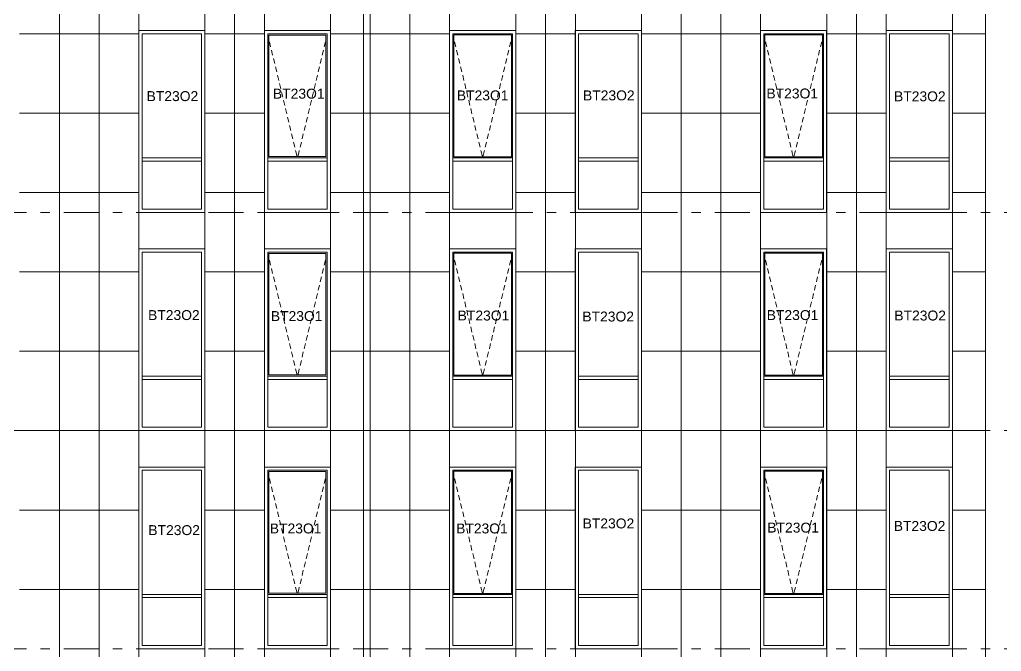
# Model space of a CAD drawing. Header units: millimetres. Extents: x 1499747 to 4230374, y -28481 to 441852.
# Drawn here: x 2713375 to 2728215, y -4519 to 5031 of the extents above; entities that cross this region are included whole.
import ezdxf
from ezdxf.xclip import XClip

# ---------------------------------------------------------------- set-up
doc = ezdxf.new("R2010")
doc.units = ezdxf.units.MM
doc.header["$MEASUREMENT"] = 0
doc.header["$XCLIPFRAME"] = 0
doc.linetypes.add('Штрих-Штриховая', pattern=[1093.611073, 529.166651, -211.666656, 141.111112, -211.666656])
for name, color, linetype, lineweight in [('2  Фасад_26_0_Ном._пера__20_Ном._пера__1', 1, 'Continuous', 18), ('2  Фасад_26_Витражные окна_Ном._пера__1_Ном._пера__7', 7, 'Continuous', 18), ('2  Фасад_26_Витражные окна_Ном._пера__20_Ном._пера__1', 1, 'Continuous', 18), ('2  Фасад_26_Витражные окна_Ном._пера__92_Ном._пера__233', 233, 'Continuous', 18), ('2  Фасад_26_Отделка керамика_Ном._пера__1_Ном._пера__7', 7, 'Continuous', 18), ('2  Фасад_26_Сетка кладки_Ном._пера__102_Ном._пера__9', 9, 'Continuous', 18)]:
    doc.layers.add(name, color=color, linetype=linetype, lineweight=lineweight)
doc.layers.add('Чертеж и Рисунок', color=7, linetype='Continuous')
doc.styles.add('СГЕНЕРИР_СТИЛЬ_2', font='arial.ttf')

# ---------------------------------------------------------------- blocks, each defined once
blk = doc.blocks.new('Чертеж_6_26', base_point=(1593971, 9692))
at = {"layer": '2  Фасад_26_0_Ном._пера__20_Ном._пера__1', "color": 9, "linetype": 'Штрих-Штриховая', "true_color": 0xc7c8ca}
for p, q in [((1588154, 29792), (1649362, 29792)), ((1588154, 26492), (1649362, 26492)), ((1588154, 23192), (1649362, 23192))]:
    blk.add_line(p, q, dxfattribs=at)
at = {"layer": '2  Фасад_26_Витражные окна_Ном._пера__1_Ном._пера__7', "color": 9, "linetype": 'Continuous', "true_color": 0xc7c8ca}
for p, q in [((1609972, 32192), (1609972, 32542)), ((1611871, 32192), (1611871, 32542)), ((1614671, 32192), (1614671, 32542)), ((1616571, 32192), (1616571, 32542)), ((1619371, 32192), (1619371, 32542)), ((1621271, 32192), (1621271, 32542)), ((1609022, 32192), (1609022, 32492)), ((1609022, 32492), (1609472, 32492)), ((1609472, 32492), (1609922, 32492)), ((1609922, 32192), (1609922, 32492)), ((1610921, 32192), (1610921, 32492)), ((1610921, 32492), (1611371, 32492)), ((1610941, 32472), (1610941, 30637)), ((1611801, 32472), (1610941, 32472)), ((1611371, 32492), (1611821, 32492)), ((1611801, 30637), (1611801, 32472)), ((1611821, 32192), (1611821, 32492)), ((1613721, 32192), (1613721, 32492)), ((1613721, 32492), (1614171, 32492)), ((1614606, 32477), (1613736, 32477)), ((1613736, 32477), (1613736, 30632)), ((1614171, 32492), (1614621, 32492)), ((1614606, 30632), (1614606, 32477)), ((1614621, 32192), (1614621, 32492)), ((1615621, 32192), (1615621, 32492)), ((1615621, 32492), (1616071, 32492)), ((1616071, 32492), (1616521, 32492)), ((1616521, 32192), (1616521, 32492)), ((1618421, 32192), (1618421, 32492)), ((1618421, 32492), (1618871, 32492)), ((1619306, 32477), (1618436, 32477)), ((1618436, 32477), (1618436, 30632)), ((1618871, 32492), (1619321, 32492)), ((1619306, 30632), (1619306, 32477)), ((1619321, 32192), (1619321, 32492)), ((1620321, 32192), (1620321, 32492)), ((1620321, 32492), (1620771, 32492)), ((1620771, 32492), (1621221, 32492)), ((1621221, 32192), (1621221, 32492)), ((1609022, 30792), (1609022, 32192)), ((1609922, 30792), (1609922, 32192)), ((1609972, 30792), (1609972, 32192)), ((1610921, 30792), (1610921, 32192)), ((1611821, 30792), (1611821, 32192)), ((1611871, 30792), (1611871, 32192)), ((1613721, 30792), (1613721, 32192)), ((1614621, 30792), (1614621, 32192)), ((1614671, 30792), (1614671, 32192)), ((1615621, 30792), (1615621, 32192)), ((1616521, 30792), (1616521, 32192)), ((1616571, 30792), (1616571, 32192)), ((1618421, 30792), (1618421, 32192)), ((1619321, 30792), (1619321, 32192)), ((1619371, 30792), (1619371, 32192)), ((1620321, 30792), (1620321, 32192)), ((1621221, 30792), (1621221, 32192)), ((1621271, 30792), (1621271, 32192)), ((1609022, 30617), (1609022, 30792)), ((1609922, 30617), (1609922, 30792)), ((1609972, 30592), (1609972, 30792)), ((1610921, 30617), (1610921, 30792)), ((1611821, 30617), (1611821, 30792)), ((1611871, 30592), (1611871, 30792)), ((1613721, 30617), (1613721, 30792)), ((1614621, 30617), (1614621, 30792)), ((1614671, 30592), (1614671, 30792)), ((1615621, 30617), (1615621, 30792)), ((1616521, 30617), (1616521, 30792)), ((1616571, 30592), (1616571, 30792)), ((1618421, 30617), (1618421, 30792)), ((1619321, 30617), (1619321, 30792)), ((1619371, 30592), (1619371, 30792)), ((1620321, 30617), (1620321, 30792)), ((1621221, 30617), (1621221, 30792)), ((1621271, 30592), (1621271, 30792)), ((1609022, 30592), (1609022, 30617)), ((1609472, 30617), (1609022, 30617)), ((1609022, 30567), (1609022, 30592)), ((1609922, 30617), (1609472, 30617)), ((1609922, 30592), (1609922, 30617)), ((1609922, 30567), (1609922, 30592)), ((1609972, 29792), (1609972, 30592)), ((1610921, 30592), (1610921, 30617)), ((1611371, 30617), (1610921, 30617)), ((1610921, 30567), (1610921, 30592)), ((1610941, 30637), (1611801, 30637)), ((1611821, 30617), (1611371, 30617)), ((1611821, 30592), (1611821, 30617)), ((1611821, 30567), (1611821, 30592)), ((1611871, 29792), (1611871, 30592)), ((1613721, 30592), (1613721, 30617)), ((1614171, 30617), (1613721, 30617)), ((1613721, 30567), (1613721, 30592)), ((1613736, 30632), (1614606, 30632)), ((1614621, 30617), (1614171, 30617)), ((1614621, 30592), (1614621, 30617)), ((1614621, 30567), (1614621, 30592)), ((1614671, 29792), (1614671, 30592)), ((1615621, 30592), (1615621, 30617)), ((1616071, 30617), (1615621, 30617)), ((1615621, 30567), (1615621, 30592)), ((1616521, 30617), (1616071, 30617)), ((1616521, 30592), (1616521, 30617)), ((1616521, 30567), (1616521, 30592)), ((1616571, 29792), (1616571, 30592)), ((1618421, 30592), (1618421, 30617)), ((1618871, 30617), (1618421, 30617)), ((1618421, 30567), (1618421, 30592)), ((1618436, 30632), (1619306, 30632)), ((1619321, 30617), (1618871, 30617)), ((1619321, 30592), (1619321, 30617)), ((1619321, 30567), (1619321, 30592)), ((1619371, 29792), (1619371, 30592)), ((1620321, 30592), (1620321, 30617)), ((1620771, 30617), (1620321, 30617)), ((1620321, 30567), (1620321, 30592)), ((1621221, 30617), (1620771, 30617)), ((1621221, 30592), (1621221, 30617)), ((1621221, 30567), (1621221, 30592)), ((1621271, 29792), (1621271, 30592)), ((1609022, 29842), (1609022, 30567)), ((1609472, 30567), (1609022, 30567)), ((1609922, 30567), (1609472, 30567)), ((1609922, 29842), (1609922, 30567)), ((1610921, 29842), (1610921, 30567)), ((1611371, 30567), (1610921, 30567)), ((1611821, 30567), (1611371, 30567)), ((1611821, 29842), (1611821, 30567)), ((1613721, 29842), (1613721, 30567)), ((1614171, 30567), (1613721, 30567)), ((1614621, 30567), (1614171, 30567)), ((1614621, 29842), (1614621, 30567)), ((1615621, 29842), (1615621, 30567)), ((1616071, 30567), (1615621, 30567)), ((1616521, 30567), (1616071, 30567)), ((1616521, 29842), (1616521, 30567)), ((1618421, 29842), (1618421, 30567)), ((1618871, 30567), (1618421, 30567)), ((1619321, 30567), (1618871, 30567)), ((1619321, 29842), (1619321, 30567)), ((1620321, 29842), (1620321, 30567)), ((1620771, 30567), (1620321, 30567)), ((1621221, 30567), (1620771, 30567)), ((1621221, 29842), (1621221, 30567)), ((1609472, 29842), (1609022, 29842)), ((1609922, 29842), (1609472, 29842)), ((1611371, 29842), (1610921, 29842)), ((1611821, 29842), (1611371, 29842)), ((1614171, 29842), (1613721, 29842)), ((1614621, 29842), (1614171, 29842)), ((1616071, 29842), (1615621, 29842)), ((1616521, 29842), (1616071, 29842)), ((1618871, 29842), (1618421, 29842)), ((1619321, 29842), (1618871, 29842)), ((1620771, 29842), (1620321, 29842)), ((1621221, 29842), (1620771, 29842)), ((1609972, 28892), (1609972, 29242)), ((1611871, 28892), (1611871, 29242)), ((1614671, 28892), (1614671, 29242)), ((1616571, 28892), (1616571, 29242)), ((1619371, 28892), (1619371, 29242)), ((1621271, 28892), (1621271, 29242)), ((1609022, 28892), (1609022, 29192)), ((1609022, 29192), (1609472, 29192)), ((1609472, 29192), (1609922, 29192)), ((1609922, 28892), (1609922, 29192)), ((1610921, 28892), (1610921, 29192)), ((1610921, 29192), (1611371, 29192)), ((1610941, 29172), (1610941, 27337)), ((1611801, 29172), (1610941, 29172)), ((1611371, 29192), (1611821, 29192)), ((1611801, 27337), (1611801, 29172)), ((1611821, 28892), (1611821, 29192)), ((1613721, 28892), (1613721, 29192)), ((1613721, 29192), (1614171, 29192)), ((1614606, 29177), (1613736, 29177)), ((1613736, 29177), (1613736, 27332)), ((1614171, 29192), (1614621, 29192)), ((1614606, 27332), (1614606, 29177)), ((1614621, 28892), (1614621, 29192)), ((1615621, 28892), (1615621, 29192)), ((1615621, 29192), (1616071, 29192)), ((1616071, 29192), (1616521, 29192)), ((1616521, 28892), (1616521, 29192)), ((1618421, 28892), (1618421, 29192)), ((1618421, 29192), (1618871, 29192)), ((1619306, 29177), (1618436, 29177)), ((1618436, 29177), (1618436, 27332)), ((1618871, 29192), (1619321, 29192)), ((1619306, 27332), (1619306, 29177)), ((1619321, 28892), (1619321, 29192)), ((1620321, 28892), (1620321, 29192)), ((1620321, 29192), (1620771, 29192)), ((1620771, 29192), (1621221, 29192)), ((1621221, 28892), (1621221, 29192)), ((1609022, 27492), (1609022, 28892)), ((1609922, 27492), (1609922, 28892)), ((1609972, 27492), (1609972, 28892)), ((1610921, 27492), (1610921, 28892)), ((1611821, 27492), (1611821, 28892)), ((1611871, 27492), (1611871, 28892)), ((1613721, 27492), (1613721, 28892)), ((1614621, 27492), (1614621, 28892)), ((1614671, 27492), (1614671, 28892)), ((1615621, 27492), (1615621, 28892)), ((1616521, 27492), (1616521, 28892)), ((1616571, 27492), (1616571, 28892)), ((1618421, 27492), (1618421, 28892)), ((1619321, 27492), (1619321, 28892)), ((1619371, 27492), (1619371, 28892)), ((1620321, 27492), (1620321, 28892)), ((1621221, 27492), (1621221, 28892)), ((1621271, 27492), (1621271, 28892)), ((1609022, 27317), (1609022, 27492)), ((1609922, 27317), (1609922, 27492)), ((1609972, 27292), (1609972, 27492)), ((1610921, 27317), (1610921, 27492)), ((1611821, 27317), (1611821, 27492)), ((1611871, 27292), (1611871, 27492)), ((1613721, 27317), (1613721, 27492)), ((1614621, 27317), (1614621, 27492)), ((1614671, 27292), (1614671, 27492)), ((1615621, 27317), (1615621, 27492)), ((1616521, 27317), (1616521, 27492)), ((1616571, 27292), (1616571, 27492)), ((1618421, 27317), (1618421, 27492)), ((1619321, 27317), (1619321, 27492)), ((1619371, 27292), (1619371, 27492)), ((1620321, 27317), (1620321, 27492)), ((1621221, 27317), (1621221, 27492)), ((1621271, 27292), (1621271, 27492)), ((1609022, 27292), (1609022, 27317)), ((1609472, 27317), (1609022, 27317)), ((1609922, 27317), (1609472, 27317)), ((1609922, 27292), (1609922, 27317)), ((1610921, 27292), (1610921, 27317)), ((1611371, 27317), (1610921, 27317)), ((1610941, 27337), (1611801, 27337)), ((1611821, 27317), (1611371, 27317)), ((1611821, 27292), (1611821, 27317)), ((1613721, 27292), (1613721, 27317)), ((1614171, 27317), (1613721, 27317)), ((1613736, 27332), (1614606, 27332)), ((1614621, 27317), (1614171, 27317)), ((1614621, 27292), (1614621, 27317)), ((1615621, 27292), (1615621, 27317)), ((1616071, 27317), (1615621, 27317)), ((1616521, 27317), (1616071, 27317)), ((1616521, 27292), (1616521, 27317)), ((1618421, 27292), (1618421, 27317)), ((1618871, 27317), (1618421, 27317)), ((1618436, 27332), (1619306, 27332)), ((1619321, 27317), (1618871, 27317)), ((1619321, 27292), (1619321, 27317)), ((1620321, 27292), (1620321, 27317)), ((1620771, 27317), (1620321, 27317)), ((1621221, 27317), (1620771, 27317)), ((1621221, 27292), (1621221, 27317)), ((1609022, 27267), (1609022, 27292)), ((1609022, 26542), (1609022, 27267)), ((1609472, 27267), (1609022, 27267)), ((1609922, 27267), (1609472, 27267)), ((1609922, 27267), (1609922, 27292)), ((1609922, 26542), (1609922, 27267)), ((1609972, 26492), (1609972, 27292)), ((1610921, 27267), (1610921, 27292)), ((1610921, 26542), (1610921, 27267)), ((1611371, 27267), (1610921, 27267)), ((1611821, 27267), (1611371, 27267)), ((1611821, 27267), (1611821, 27292)), ((1611821, 26542), (1611821, 27267)), ((1611871, 26492), (1611871, 27292)), ((1613721, 27267), (1613721, 27292)), ((1613721, 26542), (1613721, 27267)), ((1614171, 27267), (1613721, 27267)), ((1614621, 27267), (1614171, 27267)), ((1614621, 27267), (1614621, 27292)), ((1614621, 26542), (1614621, 27267)), ((1614671, 26492), (1614671, 27292)), ((1615621, 27267), (1615621, 27292)), ((1615621, 26542), (1615621, 27267)), ((1616071, 27267), (1615621, 27267)), ((1616521, 27267), (1616071, 27267)), ((1616521, 27267), (1616521, 27292)), ((1616521, 26542), (1616521, 27267)), ((1616571, 26492), (1616571, 27292)), ((1618421, 27267), (1618421, 27292)), ((1618421, 26542), (1618421, 27267)), ((1618871, 27267), (1618421, 27267)), ((1619321, 27267), (1618871, 27267)), ((1619321, 27267), (1619321, 27292)), ((1619321, 26542), (1619321, 27267)), ((1619371, 26492), (1619371, 27292)), ((1620321, 27267), (1620321, 27292)), ((1620321, 26542), (1620321, 27267)), ((1620771, 27267), (1620321, 27267)), ((1621221, 27267), (1620771, 27267)), ((1621221, 27267), (1621221, 27292)), ((1621221, 26542), (1621221, 27267)), ((1621271, 26492), (1621271, 27292)), ((1609472, 26542), (1609022, 26542)), ((1609922, 26542), (1609472, 26542)), ((1611371, 26542), (1610921, 26542)), ((1611821, 26542), (1611371, 26542)), ((1614171, 26542), (1613721, 26542)), ((1614621, 26542), (1614171, 26542)), ((1616071, 26542), (1615621, 26542)), ((1616521, 26542), (1616071, 26542)), ((1618871, 26542), (1618421, 26542)), ((1619321, 26542), (1618871, 26542)), ((1620771, 26542), (1620321, 26542)), ((1621221, 26542), (1620771, 26542)), ((1609022, 25592), (1609022, 25892)), ((1609022, 25892), (1609472, 25892)), ((1609472, 25892), (1609922, 25892)), ((1609922, 25592), (1609922, 25892)), ((1609972, 25592), (1609972, 25942)), ((1610921, 25592), (1610921, 25892)), ((1610921, 25892), (1611371, 25892)), ((1610941, 25872), (1610941, 24037)), ((1611801, 25872), (1610941, 25872)), ((1611371, 25892), (1611821, 25892)), ((1611801, 24037), (1611801, 25872)), ((1611821, 25592), (1611821, 25892)), ((1611871, 25592), (1611871, 25942)), ((1613721, 25592), (1613721, 25892)), ((1613721, 25892), (1614171, 25892)), ((1614606, 25877), (1613736, 25877)), ((1613736, 25877), (1613736, 24032)), ((1614171, 25892), (1614621, 25892)), ((1614606, 24032), (1614606, 25877)), ((1614621, 25592), (1614621, 25892)), ((1614671, 25592), (1614671, 25942)), ((1615621, 25592), (1615621, 25892)), ((1615621, 25892), (1616071, 25892)), ((1616071, 25892), (1616521, 25892)), ((1616521, 25592), (1616521, 25892)), ((1616571, 25592), (1616571, 25942)), ((1618421, 25592), (1618421, 25892)), ((1618421, 25892), (1618871, 25892)), ((1619306, 25877), (1618436, 25877)), ((1618436, 25877), (1618436, 24032)), ((1618871, 25892), (1619321, 25892)), ((1619306, 24032), (1619306, 25877)), ((1619321, 25592), (1619321, 25892)), ((1619371, 25592), (1619371, 25942)), ((1620321, 25592), (1620321, 25892)), ((1620321, 25892), (1620771, 25892)), ((1620771, 25892), (1621221, 25892)), ((1621221, 25592), (1621221, 25892)), ((1621271, 25592), (1621271, 25942)), ((1609022, 24192), (1609022, 25592)), ((1609922, 24192), (1609922, 25592)), ((1609972, 24192), (1609972, 25592)), ((1610921, 24192), (1610921, 25592)), ((1611821, 24192), (1611821, 25592)), ((1611871, 24192), (1611871, 25592)), ((1613721, 24192), (1613721, 25592)), ((1614621, 24192), (1614621, 25592)), ((1614671, 24192), (1614671, 25592)), ((1615621, 24192), (1615621, 25592)), ((1616521, 24192), (1616521, 25592)), ((1616571, 24192), (1616571, 25592)), ((1618421, 24192), (1618421, 25592)), ((1619321, 24192), (1619321, 25592)), ((1619371, 24192), (1619371, 25592)), ((1620321, 24192), (1620321, 25592)), ((1621221, 24192), (1621221, 25592)), ((1621271, 24192), (1621271, 25592)), ((1609022, 24017), (1609022, 24192)), ((1609922, 24017), (1609922, 24192)), ((1609972, 23992), (1609972, 24192)), ((1610921, 24017), (1610921, 24192)), ((1611821, 24017), (1611821, 24192)), ((1611871, 23992), (1611871, 24192)), ((1613721, 24017), (1613721, 24192)), ((1614621, 24017), (1614621, 24192)), ((1614671, 23992), (1614671, 24192)), ((1615621, 24017), (1615621, 24192)), ((1616521, 24017), (1616521, 24192)), ((1616571, 23992), (1616571, 24192)), ((1618421, 24017), (1618421, 24192)), ((1619321, 24017), (1619321, 24192)), ((1619371, 23992), (1619371, 24192)), ((1620321, 24017), (1620321, 24192)), ((1621221, 24017), (1621221, 24192)), ((1621271, 23992), (1621271, 24192)), ((1609022, 23992), (1609022, 24017)), ((1609472, 24017), (1609022, 24017)), ((1609022, 23967), (1609022, 23992)), ((1609022, 23242), (1609022, 23967)), ((1609472, 23967), (1609022, 23967)), ((1609922, 24017), (1609472, 24017)), ((1609922, 23967), (1609472, 23967)), ((1609922, 23992), (1609922, 24017)), ((1609922, 23967), (1609922, 23992)), ((1609922, 23242), (1609922, 23967)), ((1609972, 23192), (1609972, 23992)), ((1610921, 23992), (1610921, 24017)), ((1611371, 24017), (1610921, 24017)), ((1610921, 23967), (1610921, 23992)), ((1610921, 23242), (1610921, 23967)), ((1611371, 23967), (1610921, 23967)), ((1610941, 24037), (1611801, 24037)), ((1611821, 24017), (1611371, 24017)), ((1611821, 23967), (1611371, 23967)), ((1611821, 23992), (1611821, 24017)), ((1611821, 23967), (1611821, 23992)), ((1611821, 23242), (1611821, 23967)), ((1611871, 23192), (1611871, 23992)), ((1613721, 23992), (1613721, 24017)), ((1614171, 24017), (1613721, 24017)), ((1613721, 23967), (1613721, 23992)), ((1613721, 23242), (1613721, 23967)), ((1614171, 23967), (1613721, 23967)), ((1613736, 24032), (1614606, 24032)), ((1614621, 24017), (1614171, 24017)), ((1614621, 23967), (1614171, 23967)), ((1614621, 23992), (1614621, 24017)), ((1614621, 23967), (1614621, 23992)), ((1614621, 23242), (1614621, 23967)), ((1614671, 23192), (1614671, 23992)), ((1615621, 23992), (1615621, 24017)), ((1616071, 24017), (1615621, 24017)), ((1615621, 23967), (1615621, 23992)), ((1615621, 23242), (1615621, 23967)), ((1616071, 23967), (1615621, 23967)), ((1616521, 24017), (1616071, 24017)), ((1616521, 23967), (1616071, 23967)), ((1616521, 23992), (1616521, 24017)), ((1616521, 23967), (1616521, 23992)), ((1616521, 23242), (1616521, 23967)), ((1616571, 23192), (1616571, 23992)), ((1618421, 23992), (1618421, 24017)), ((1618871, 24017), (1618421, 24017)), ((1618421, 23967), (1618421, 23992)), ((1618421, 23242), (1618421, 23967)), ((1618871, 23967), (1618421, 23967)), ((1618436, 24032), (1619306, 24032)), ((1619321, 24017), (1618871, 24017)), ((1619321, 23967), (1618871, 23967)), ((1619321, 23992), (1619321, 24017)), ((1619321, 23967), (1619321, 23992)), ((1619321, 23242), (1619321, 23967)), ((1619371, 23192), (1619371, 23992)), ((1620321, 23992), (1620321, 24017)), ((1620771, 24017), (1620321, 24017)), ((1620321, 23967), (1620321, 23992)), ((1620321, 23242), (1620321, 23967)), ((1620771, 23967), (1620321, 23967)), ((1621221, 24017), (1620771, 24017)), ((1621221, 23967), (1620771, 23967)), ((1621221, 23992), (1621221, 24017)), ((1621221, 23967), (1621221, 23992)), ((1621221, 23242), (1621221, 23967)), ((1621271, 23192), (1621271, 23992)), ((1609472, 23242), (1609022, 23242)), ((1609922, 23242), (1609472, 23242)), ((1611371, 23242), (1610921, 23242)), ((1611821, 23242), (1611371, 23242)), ((1614171, 23242), (1613721, 23242)), ((1614621, 23242), (1614171, 23242)), ((1616071, 23242), (1615621, 23242)), ((1616521, 23242), (1616071, 23242)), ((1618871, 23242), (1618421, 23242)), ((1619321, 23242), (1618871, 23242)), ((1620771, 23242), (1620321, 23242)), ((1621221, 23242), (1620771, 23242))]:
    blk.add_line(p, q, dxfattribs=at)
at = {"layer": '2  Фасад_26_Витражные окна_Ном._пера__92_Ном._пера__233', "color": 9, "linetype": 'Continuous', "true_color": 0xc7c8ca}
for p, q in [((1610947, 32371), (1610966, 32293)), ((1611796, 32371), (1611777, 32293)), ((1613721, 32476), (1613735, 32419)), ((1613747, 32371), (1613765, 32293)), ((1614596, 32371), (1614577, 32293)), ((1614621, 32476), (1614607, 32419)), ((1618421, 32476), (1618435, 32419)), ((1618447, 32371), (1618465, 32293)), ((1619296, 32371), (1619277, 32293)), ((1619321, 32476), (1619307, 32419)), ((1610977, 32244), (1610996, 32166)), ((1611765, 32244), (1611746, 32166)), ((1613777, 32244), (1613796, 32166)), ((1614565, 32244), (1614546, 32166)), ((1618477, 32244), (1618496, 32166)), ((1619265, 32244), (1619246, 32166)), ((1611008, 32118), (1611027, 32040)), ((1611735, 32118), (1611716, 32040)), ((1613808, 32118), (1613826, 32040)), ((1614535, 32118), (1614516, 32040)), ((1618508, 32118), (1618526, 32040)), ((1619235, 32118), (1619216, 32040)), ((1611038, 31991), (1611057, 31914)), ((1611704, 31991), (1611685, 31914)), ((1613838, 31991), (1613857, 31914)), ((1614504, 31991), (1614485, 31914)), ((1618538, 31991), (1618557, 31914)), ((1619204, 31991), (1619185, 31914)), ((1611069, 31865), (1611088, 31787)), ((1611674, 31865), (1611655, 31787)), ((1613869, 31865), (1613887, 31787)), ((1614474, 31865), (1614455, 31787)), ((1618569, 31865), (1618587, 31787)), ((1619174, 31865), (1619155, 31787)), ((1611099, 31739), (1611118, 31661)), ((1611130, 31612), (1611149, 31535)), ((1611613, 31612), (1611594, 31535)), ((1611643, 31739), (1611624, 31661)), ((1613899, 31739), (1613918, 31661)), ((1613930, 31612), (1613948, 31535)), ((1614412, 31612), (1614394, 31535)), ((1614443, 31739), (1614424, 31661)), ((1618599, 31739), (1618618, 31661)), ((1618630, 31612), (1618648, 31535)), ((1619113, 31612), (1619094, 31535)), ((1619143, 31739), (1619124, 31661)), ((1611160, 31486), (1611179, 31408)), ((1611582, 31486), (1611563, 31408)), ((1613960, 31486), (1613979, 31408)), ((1614382, 31486), (1614363, 31408)), ((1618660, 31486), (1618679, 31408)), ((1619082, 31486), (1619063, 31408)), ((1611191, 31360), (1611210, 31282)), ((1611552, 31360), (1611533, 31282)), ((1613991, 31360), (1614009, 31282)), ((1614351, 31360), (1614333, 31282)), ((1618691, 31360), (1618709, 31282)), ((1619052, 31360), (1619033, 31282)), ((1611221, 31233), (1611240, 31155)), ((1611521, 31233), (1611502, 31155)), ((1614021, 31233), (1614040, 31155)), ((1614321, 31233), (1614302, 31155)), ((1618721, 31233), (1618740, 31155)), ((1619021, 31233), (1619002, 31155)), ((1611252, 31107), (1611271, 31029)), ((1611491, 31107), (1611472, 31029)), ((1614052, 31107), (1614070, 31029)), ((1614290, 31107), (1614272, 31029)), ((1618752, 31107), (1618770, 31029)), ((1618991, 31107), (1618972, 31029)), ((1611282, 30981), (1611301, 30903)), ((1611460, 30981), (1611441, 30903)), ((1614082, 30981), (1614101, 30903)), ((1614260, 30981), (1614241, 30903)), ((1618782, 30981), (1618801, 30903)), ((1618960, 30981), (1618941, 30903)), ((1611313, 30854), (1611332, 30776)), ((1611343, 30728), (1611352, 30690)), ((1611399, 30728), (1611390, 30690)), ((1611430, 30854), (1611411, 30776)), ((1614113, 30854), (1614131, 30776)), ((1614143, 30728), (1614152, 30690)), ((1614199, 30728), (1614190, 30690)), ((1614229, 30854), (1614211, 30776)), ((1618813, 30854), (1618831, 30776)), ((1618843, 30728), (1618852, 30690)), ((1618899, 30728), (1618890, 30690)), ((1618930, 30854), (1618911, 30776)), ((1611352, 30690), (1611365, 30637)), ((1611390, 30690), (1611377, 30637)), ((1614152, 30690), (1614166, 30632)), ((1614166, 30632), (1614170, 30617)), ((1614176, 30632), (1614172, 30617)), ((1614190, 30690), (1614176, 30632)), ((1618852, 30690), (1618866, 30632)), ((1618866, 30632), (1618870, 30617)), ((1618876, 30632), (1618872, 30617)), ((1618890, 30690), (1618876, 30632)), ((1613721, 29176), (1613735, 29119)), ((1614621, 29176), (1614607, 29119)), ((1618421, 29176), (1618435, 29119)), ((1619321, 29176), (1619307, 29119)), ((1610947, 29071), (1610966, 28993)), ((1610977, 28944), (1610996, 28866)), ((1611765, 28944), (1611746, 28866)), ((1611796, 29071), (1611777, 28993)), ((1613747, 29071), (1613765, 28993)), ((1613777, 28944), (1613796, 28866)), ((1614565, 28944), (1614546, 28866)), ((1614596, 29071), (1614577, 28993)), ((1618447, 29071), (1618465, 28993)), ((1618477, 28944), (1618496, 28866)), ((1619265, 28944), (1619246, 28866)), ((1619296, 29071), (1619277, 28993)), ((1611008, 28818), (1611027, 28740)), ((1611735, 28818), (1611716, 28740)), ((1613808, 28818), (1613826, 28740)), ((1614535, 28818), (1614516, 28740)), ((1618508, 28818), (1618526, 28740)), ((1619235, 28818), (1619216, 28740)), ((1611038, 28691), (1611057, 28614)), ((1611704, 28691), (1611685, 28614)), ((1613838, 28691), (1613857, 28614)), ((1614504, 28691), (1614485, 28614)), ((1618538, 28691), (1618557, 28614)), ((1619204, 28691), (1619185, 28614)), ((1611069, 28565), (1611088, 28487)), ((1611674, 28565), (1611655, 28487)), ((1613869, 28565), (1613887, 28487)), ((1614474, 28565), (1614455, 28487)), ((1618569, 28565), (1618587, 28487)), ((1619174, 28565), (1619155, 28487)), ((1611099, 28439), (1611118, 28361)), ((1611643, 28439), (1611624, 28361)), ((1613899, 28439), (1613918, 28361)), ((1614443, 28439), (1614424, 28361)), ((1618599, 28439), (1618618, 28361)), ((1619143, 28439), (1619124, 28361)), ((1611130, 28312), (1611149, 28235)), ((1611613, 28312), (1611594, 28235)), ((1613930, 28312), (1613948, 28235)), ((1614412, 28312), (1614394, 28235)), ((1618630, 28312), (1618648, 28235)), ((1619113, 28312), (1619094, 28235)), ((1611160, 28186), (1611179, 28108)), ((1611191, 28060), (1611210, 27982)), ((1611552, 28060), (1611533, 27982)), ((1611582, 28186), (1611563, 28108)), ((1613960, 28186), (1613979, 28108)), ((1613991, 28060), (1614009, 27982)), ((1614351, 28060), (1614333, 27982)), ((1614382, 28186), (1614363, 28108)), ((1618660, 28186), (1618679, 28108)), ((1618691, 28060), (1618709, 27982)), ((1619052, 28060), (1619033, 27982)), ((1619082, 28186), (1619063, 28108)), ((1611221, 27933), (1611240, 27855)), ((1611521, 27933), (1611502, 27855)), ((1614021, 27933), (1614040, 27855)), ((1614321, 27933), (1614302, 27855)), ((1618721, 27933), (1618740, 27855)), ((1619021, 27933), (1619002, 27855)), ((1611252, 27807), (1611271, 27729)), ((1611491, 27807), (1611472, 27729)), ((1614052, 27807), (1614070, 27729)), ((1614290, 27807), (1614272, 27729)), ((1618752, 27807), (1618770, 27729)), ((1618991, 27807), (1618972, 27729)), ((1611282, 27681), (1611301, 27603)), ((1611460, 27681), (1611441, 27603)), ((1614082, 27681), (1614101, 27603)), ((1614260, 27681), (1614241, 27603)), ((1618782, 27681), (1618801, 27603)), ((1618960, 27681), (1618941, 27603)), ((1611313, 27554), (1611332, 27476)), ((1611430, 27554), (1611411, 27476)), ((1614113, 27554), (1614131, 27476)), ((1614229, 27554), (1614211, 27476)), ((1618813, 27554), (1618831, 27476)), ((1618930, 27554), (1618911, 27476)), ((1611343, 27428), (1611352, 27390)), ((1611352, 27390), (1611365, 27337)), ((1611390, 27390), (1611377, 27337)), ((1611399, 27428), (1611390, 27390)), ((1614143, 27428), (1614152, 27390)), ((1614152, 27390), (1614166, 27332)), ((1614166, 27332), (1614170, 27317)), ((1614176, 27332), (1614172, 27317)), ((1614190, 27390), (1614176, 27332)), ((1614199, 27428), (1614190, 27390)), ((1618843, 27428), (1618852, 27390)), ((1618852, 27390), (1618866, 27332)), ((1618866, 27332), (1618870, 27317)), ((1618876, 27332), (1618872, 27317)), ((1618890, 27390), (1618876, 27332)), ((1618899, 27428), (1618890, 27390)), ((1613721, 25876), (1613735, 25819)), ((1614621, 25876), (1614607, 25819)), ((1618421, 25876), (1618435, 25819)), ((1619321, 25876), (1619307, 25819)), ((1610947, 25771), (1610966, 25693)), ((1611796, 25771), (1611777, 25693)), ((1613747, 25771), (1613765, 25693)), ((1614596, 25771), (1614577, 25693)), ((1618447, 25771), (1618465, 25693)), ((1619296, 25771), (1619277, 25693)), ((1610977, 25644), (1610996, 25566)), ((1611765, 25644), (1611746, 25566)), ((1613777, 25644), (1613796, 25566)), ((1614565, 25644), (1614546, 25566)), ((1618477, 25644), (1618496, 25566)), ((1619265, 25644), (1619246, 25566)), ((1611008, 25518), (1611027, 25440)), ((1611038, 25391), (1611057, 25314)), ((1611704, 25391), (1611685, 25314)), ((1611735, 25518), (1611716, 25440)), ((1613808, 25518), (1613826, 25440)), ((1613838, 25391), (1613857, 25314)), ((1614504, 25391), (1614485, 25314)), ((1614535, 25518), (1614516, 25440)), ((1618508, 25518), (1618526, 25440)), ((1618538, 25391), (1618557, 25314)), ((1619204, 25391), (1619185, 25314)), ((1619235, 25518), (1619216, 25440)), ((1611069, 25265), (1611088, 25187)), ((1611674, 25265), (1611655, 25187)), ((1613869, 25265), (1613887, 25187)), ((1614474, 25265), (1614455, 25187)), ((1618569, 25265), (1618587, 25187)), ((1619174, 25265), (1619155, 25187)), ((1611099, 25139), (1611118, 25061)), ((1611643, 25139), (1611624, 25061)), ((1613899, 25139), (1613918, 25061)), ((1614443, 25139), (1614424, 25061)), ((1618599, 25139), (1618618, 25061)), ((1619143, 25139), (1619124, 25061)), ((1611130, 25012), (1611149, 24935)), ((1611613, 25012), (1611594, 24935)), ((1613930, 25012), (1613948, 24935)), ((1614412, 25012), (1614394, 24935)), ((1618630, 25012), (1618648, 24935)), ((1619113, 25012), (1619094, 24935)), ((1611160, 24886), (1611179, 24808)), ((1611582, 24886), (1611563, 24808)), ((1613960, 24886), (1613979, 24808)), ((1614382, 24886), (1614363, 24808)), ((1618660, 24886), (1618679, 24808)), ((1619082, 24886), (1619063, 24808)), ((1611191, 24760), (1611210, 24682)), ((1611552, 24760), (1611533, 24682)), ((1613991, 24760), (1614009, 24682)), ((1614351, 24760), (1614333, 24682)), ((1618691, 24760), (1618709, 24682)), ((1619052, 24760), (1619033, 24682)), ((1611221, 24633), (1611240, 24555)), ((1611252, 24507), (1611271, 24429)), ((1611491, 24507), (1611472, 24429)), ((1611521, 24633), (1611502, 24555)), ((1614021, 24633), (1614040, 24555)), ((1614052, 24507), (1614070, 24429)), ((1614290, 24507), (1614272, 24429)), ((1614321, 24633), (1614302, 24555)), ((1618721, 24633), (1618740, 24555)), ((1618752, 24507), (1618770, 24429)), ((1618991, 24507), (1618972, 24429)), ((1619021, 24633), (1619002, 24555)), ((1611282, 24381), (1611301, 24303)), ((1611460, 24381), (1611441, 24303)), ((1614082, 24381), (1614101, 24303)), ((1614260, 24381), (1614241, 24303)), ((1618782, 24381), (1618801, 24303)), ((1618960, 24381), (1618941, 24303)), ((1611313, 24254), (1611332, 24176)), ((1611430, 24254), (1611411, 24176)), ((1614113, 24254), (1614131, 24176)), ((1614229, 24254), (1614211, 24176)), ((1618813, 24254), (1618831, 24176)), ((1618930, 24254), (1618911, 24176)), ((1611343, 24128), (1611352, 24090)), ((1611352, 24090), (1611365, 24037)), ((1611390, 24090), (1611377, 24037)), ((1611399, 24128), (1611390, 24090)), ((1614143, 24128), (1614152, 24090)), ((1614152, 24090), (1614166, 24032)), ((1614190, 24090), (1614176, 24032)), ((1614199, 24128), (1614190, 24090)), ((1618843, 24128), (1618852, 24090)), ((1618852, 24090), (1618866, 24032)), ((1618890, 24090), (1618876, 24032)), ((1618899, 24128), (1618890, 24090)), ((1614166, 24032), (1614170, 24017)), ((1614176, 24032), (1614172, 24017)), ((1618866, 24032), (1618870, 24017)), ((1618876, 24032), (1618872, 24017))]:
    blk.add_line(p, q, dxfattribs=at)
at = {"layer": '2  Фасад_26_Отделка керамика_Ном._пера__1_Ном._пера__7', "color": 9, "linetype": 'Continuous', "true_color": 0xc7c8ca}
for p, q in [((1621771, 19392), (1621771, 49642)), ((1612371, 45792), (1612371, 19392)), ((1608972, 29792), (1608972, 32542)), ((1608972, 32542), (1609972, 32542)), ((1609972, 32542), (1609972, 29792)), ((1610872, 29792), (1610872, 32542)), ((1610872, 32542), (1611872, 32542)), ((1611872, 32542), (1611872, 29792)), ((1613671, 29792), (1613671, 32542)), ((1613671, 32542), (1614671, 32542)), ((1614671, 32542), (1614671, 29792)), ((1615571, 32542), (1616571, 32542)), ((1615571, 29792), (1615571, 32542)), ((1616571, 32542), (1616571, 29792)), ((1618371, 29792), (1618371, 32542)), ((1618371, 32542), (1619371, 32542)), ((1619371, 32542), (1619371, 29792)), ((1620271, 29792), (1620271, 32542)), ((1620271, 32542), (1621271, 32542)), ((1621271, 32542), (1621271, 29792)), ((1609972, 29792), (1608972, 29792)), ((1611872, 29792), (1610872, 29792)), ((1614671, 29792), (1613671, 29792)), ((1616571, 29792), (1615571, 29792)), ((1619371, 29792), (1618371, 29792)), ((1621271, 29792), (1620271, 29792)), ((1608972, 26492), (1608972, 29242)), ((1608972, 29242), (1609972, 29242)), ((1609972, 29242), (1609972, 26492)), ((1610872, 26492), (1610872, 29242)), ((1610872, 29242), (1611872, 29242)), ((1611872, 29242), (1611872, 26492)), ((1613671, 26492), (1613671, 29242)), ((1613671, 29242), (1614671, 29242)), ((1614671, 29242), (1614671, 26492)), ((1615571, 26492), (1615571, 29242)), ((1615571, 29242), (1616571, 29242)), ((1616571, 29242), (1616571, 26492)), ((1618371, 26492), (1618371, 29242)), ((1618371, 29242), (1619371, 29242)), ((1619371, 29242), (1619371, 26492)), ((1620271, 29242), (1621271, 29242)), ((1620271, 26492), (1620271, 29242)), ((1621271, 29242), (1621271, 26492)), ((1609972, 26492), (1608972, 26492)), ((1611872, 26492), (1610872, 26492)), ((1614671, 26492), (1613671, 26492)), ((1616571, 26492), (1615571, 26492)), ((1619371, 26492), (1618371, 26492)), ((1621271, 26492), (1620271, 26492)), ((1608972, 23192), (1608972, 25942)), ((1608972, 25942), (1609972, 25942)), ((1609972, 25942), (1609972, 23192)), ((1610872, 23192), (1610872, 25942)), ((1610872, 25942), (1611872, 25942)), ((1611872, 25942), (1611872, 23192)), ((1613671, 23192), (1613671, 25942)), ((1613671, 25942), (1614671, 25942)), ((1614671, 25942), (1614671, 23192)), ((1615571, 23192), (1615571, 25942)), ((1615571, 25942), (1616571, 25942)), ((1616571, 25942), (1616571, 23192)), ((1618371, 23192), (1618371, 25942)), ((1618371, 25942), (1619371, 25942)), ((1619371, 25942), (1619371, 23192)), ((1620271, 23192), (1620271, 25942)), ((1620271, 25942), (1621271, 25942)), ((1621271, 25942), (1621271, 23192)), ((1609972, 23192), (1608972, 23192)), ((1611872, 23192), (1610872, 23192)), ((1614671, 23192), (1613671, 23192)), ((1616571, 23192), (1615571, 23192)), ((1619371, 23192), (1618371, 23192)), ((1621271, 23192), (1620271, 23192))]:
    blk.add_line(p, q, dxfattribs=at)
at = {"layer": '2  Фасад_26_Сетка кладки_Ном._пера__102_Ном._пера__9', "color": 9, "linetype": 'Continuous', "true_color": 0xc7c8ca, "flags": 128}
for points in [[(1607772, 53192), (1607772, 9692)], [(1608372, 53192), (1608372, 9692)], [(1608972, 53192), (1608972, 9692)], [(1609972, 53192), (1609972, 9692)], [(1610422, 53192), (1610422, 9692)], [(1610872, 53192), (1610872, 9692)], [(1611872, 53192), (1611872, 9692)], [(1612472, 53192), (1612472, 9692)], [(1613072, 53192), (1613072, 9692)], [(1613672, 53192), (1613672, 9692)], [(1614672, 53192), (1614672, 9692)], [(1615122, 53192), (1615122, 9692)], [(1615572, 53192), (1615572, 9692)], [(1616572, 53192), (1616572, 9692)], [(1617172, 53192), (1617172, 9692)], [(1617772, 53192), (1617772, 9692)], [(1618372, 53192), (1618372, 9692)], [(1618372, 53192), (1618372, 9692)], [(1619372, 53192), (1619372, 9692)], [(1619822, 53192), (1619822, 9692)], [(1620272, 53192), (1620272, 9692)], [(1621272, 53192), (1621272, 9692)], [(1607172, 32492), (1608972, 32492)], [(1609972, 32492), (1610872, 32492)], [(1611872, 32492), (1613671, 32492)], [(1614671, 32492), (1615571, 32492)], [(1618371, 32492), (1616571, 32492)], [(1620271, 32492), (1619371, 32492)], [(1621771, 32492), (1621271, 32492)], [(1607172, 31292), (1608972, 31292)], [(1609972, 31292), (1610872, 31292)], [(1611872, 31292), (1613671, 31292)], [(1614671, 31292), (1615571, 31292)], [(1618371, 31292), (1616571, 31292)], [(1620271, 31292), (1619371, 31292)], [(1621771, 31292), (1621271, 31292)], [(1607172, 30092), (1608972, 30092)], [(1609972, 30092), (1610872, 30092)], [(1611872, 30092), (1613671, 30092)], [(1614671, 30092), (1615571, 30092)], [(1618371, 30092), (1616571, 30092)], [(1620271, 30092), (1619371, 30092)], [(1621771, 30092), (1621271, 30092)], [(1607172, 28892), (1608972, 28892)], [(1609972, 28892), (1610872, 28892)], [(1611872, 28892), (1613671, 28892)], [(1614671, 28892), (1615571, 28892)], [(1618371, 28892), (1616571, 28892)], [(1620271, 28892), (1619371, 28892)], [(1621771, 28892), (1621271, 28892)], [(1607172, 27692), (1608972, 27692)], [(1609972, 27692), (1610872, 27692)], [(1611872, 27692), (1613671, 27692)], [(1614671, 27692), (1615571, 27692)], [(1618371, 27692), (1616571, 27692)], [(1620271, 27692), (1619371, 27692)], [(1621771, 27692), (1621271, 27692)], [(1607172, 26492), (1608972, 26492)], [(1609972, 26492), (1610872, 26492)], [(1611872, 26492), (1613671, 26492)], [(1614671, 26492), (1615571, 26492)], [(1618371, 26492), (1616571, 26492)], [(1620271, 26492), (1619371, 26492)], [(1621771, 26492), (1621271, 26492)], [(1607172, 25292), (1608972, 25292)], [(1609972, 25292), (1610872, 25292)], [(1611872, 25292), (1613671, 25292)], [(1614671, 25292), (1615571, 25292)], [(1618371, 25292), (1616571, 25292)], [(1620271, 25292), (1619371, 25292)], [(1621771, 25292), (1621271, 25292)], [(1607172, 24092), (1608972, 24092)], [(1609972, 24092), (1610872, 24092)], [(1611872, 24092), (1613671, 24092)], [(1614671, 24092), (1615571, 24092)], [(1618371, 24092), (1616571, 24092)], [(1620271, 24092), (1619371, 24092)], [(1621771, 24092), (1621271, 24092)]]:
    blk.add_lwpolyline(points, dxfattribs=at)
at = {"layer": '2  Фасад_26_Витражные окна_Ном._пера__20_Ном._пера__1', "color": 9, "linetype": 'Continuous', "true_color": 0xc7c8ca, "char_height": 150, "attachment_point": 4, "style": 'СГЕНЕРИР_СТИЛЬ_2'}
for s, insert in [('\\A1;{\\pql;\\fArial|b0|i0|c204|p0;\\W1.000000;ВТ23О2}', (1609091, 31548)), ('\\A1;{\\pql;\\fArial|b0|i0|c204|p0;\\W1.000000;ВТ23О1}', (1611001, 31585)), ('\\A1;{\\pql;\\fArial|b0|i0|c204|p0;\\W1.000000;ВТ23О1}', (1613781, 31559)), ('\\A1;{\\pql;\\fArial|b0|i0|c204|p0;\\W1.000000;ВТ23О2}', (1615688, 31559)), ('\\A1;{\\pql;\\fArial|b0|i0|c204|p0;\\W1.000000;ВТ23О1}', (1618460, 31588)), ('\\A1;{\\pql;\\fArial|b0|i0|c204|p0;\\W1.000000;ВТ23О2}', (1620389, 31545)), ('\\A1;{\\pql;\\fArial|b0|i0|c204|p0;\\W1.000000;ВТ23О2}', (1609113, 28238)), ('\\A1;{\\pql;\\fArial|b0|i0|c204|p0;\\W1.000000;ВТ23О1}', (1610969, 28223)), ('\\A1;{\\pql;\\fArial|b0|i0|c204|p0;\\W1.000000;ВТ23О1}', (1613793, 28231)), ('\\A1;{\\pql;\\fArial|b0|i0|c204|p0;\\W1.000000;ВТ23О2}', (1615678, 28216)), ('\\A1;{\\pql;\\fArial|b0|i0|c204|p0;\\W1.000000;ВТ23О1}', (1618465, 28238)), ('\\A1;{\\pql;\\fArial|b0|i0|c204|p0;\\W1.000000;ВТ23О2}', (1620394, 28231)), ('\\A1;{\\pql;\\fArial|b0|i0|c204|p0;\\W1.000000;ВТ23О1}', (1610953, 25012)), ('\\A1;{\\pql;\\fArial|b0|i0|c204|p0;\\W1.000000;ВТ23О1}', (1613770, 25012)), ('\\A1;{\\pql;\\fArial|b0|i0|c204|p0;\\W1.000000;ВТ23О2}', (1615682, 25088)), ('\\A1;{\\pql;\\fArial|b0|i0|c204|p0;\\W1.000000;ВТ23О1}', (1618474, 25025)), ('\\A1;{\\pql;\\fArial|b0|i0|c204|p0;\\W1.000000;ВТ23О2}', (1620385, 25050)), ('\\A1;{\\pql;\\fArial|b0|i0|c204|p0;\\W1.000000;ВТ23О2}', (1609117, 24987))]:
    blk.add_mtext(s, dxfattribs=dict(at, insert=insert))

msp = doc.modelspace()

# ---------------------------------------------------------------- block references
at = {"layer": 'Чертеж и Рисунок', "linetype": 'Continuous'}
ref = msp.add_blockref('Чертеж_6_26', (2700174.08838, -17982.66211), dxfattribs=at)
XClip(ref).set_block_clipping_path([(1584000, -1363.8745008171), (1668000, 58641.949014614)])

doc.saveas('drawing.dxf')
